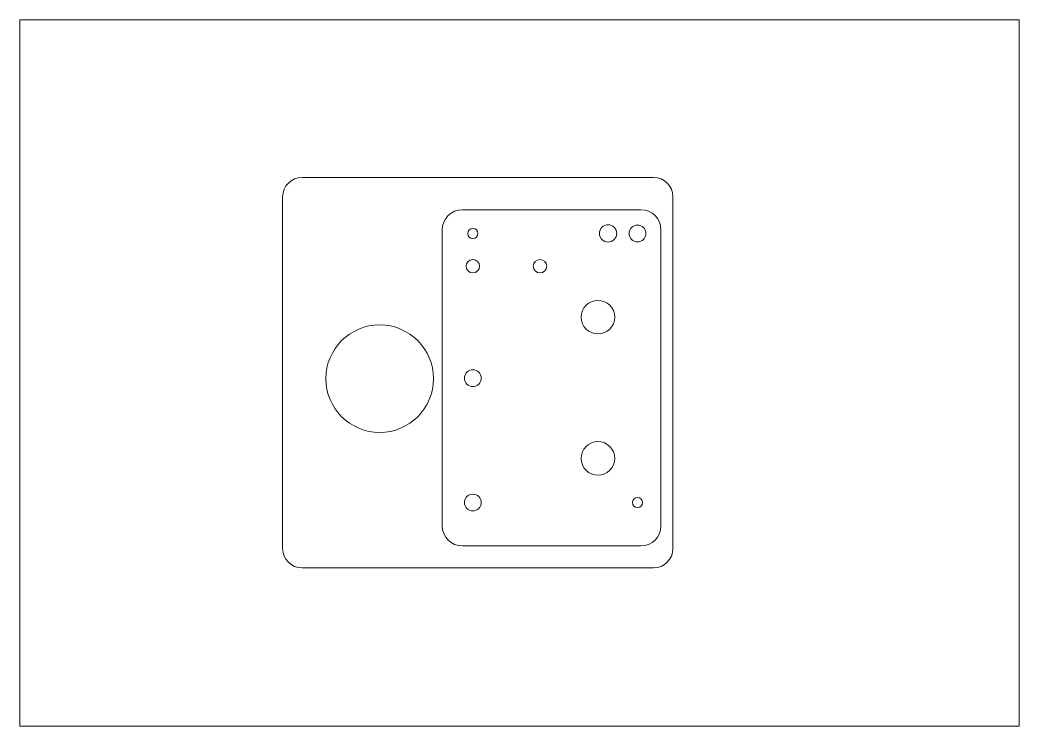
# Paper-space layout 'Layout1' of a CAD drawing. Header units: millimetres. Extents: x 0 to 297, y 0 to 210.
# The model-space entities are those that its viewports show. They can reach past a viewport. Long polylines and large blocks are cut down to what shows.
import ezdxf

# ---------------------------------------------------------------- set-up
doc = ezdxf.new("R2010")
doc.units = ezdxf.units.MM

msp = doc.modelspace()

# ---------------------------------------------------------------- linework, layer by layer
at = {"color": 18, "linetype": 'Continuous', "lineweight": 18, "true_color": 0x000000}
for points in [[(184.56, 153.51), (131.56, 153.51)], [(125.55, 147.5), (125.55, 59.53)], [(190.57, 59.53), (190.57, 147.5)], [(184.56, 53.52), (131.56, 53.52)]]:
    msp.add_lwpolyline(points, dxfattribs=at)
at = {"color": 18, "linetype": 'Continuous', "lineweight": 5, "true_color": 0x000000}
msp.add_open_spline([(194.15, 157.32), (194.15, 157.32), (194.15, 52.79), (194.15, 52.79), (194.15, 49.6), (191.56, 47.01), (188.37, 47.01), (188.37, 47.01), (83.88, 47.01), (83.88, 47.01), (80.69, 47.01), (78.09, 49.6), (78.09, 52.79), (78.09, 52.79), (78.09, 157.32), (78.09, 157.32), (78.09, 160.51), (80.69, 163.11), (83.88, 163.11), (83.88, 163.11), (188.37, 163.11), (188.37, 163.11), (191.56, 163.11), (194.15, 160.51), (194.15, 157.32)], degree=3, knots=[0, 0, 0, 0, 1, 1, 1, 2, 2, 2, 3, 3, 3, 4, 4, 4, 5, 5, 5, 6, 6, 6, 7, 7, 7, 8, 8, 8, 8], dxfattribs=at)
at = {"color": 18, "linetype": 'Continuous', "lineweight": 18, "true_color": 0x000000}
for points in [[(125.55, 147.5), (125.55, 150.82), (128.24, 153.51), (131.56, 153.51)], [(184.56, 153.51), (187.88, 153.51), (190.57, 150.82), (190.57, 147.5)], [(131.56, 53.52), (128.24, 53.52), (125.55, 56.21), (125.55, 59.53)], [(190.57, 59.53), (190.57, 56.21), (187.88, 53.52), (184.56, 53.52)]]:
    msp.add_open_spline(points, degree=3, dxfattribs=at)
at = {"color": 18, "linetype": 'Continuous', "lineweight": 9, "true_color": 0x000000}
for points in [[(177.45, 146.44), (177.45, 145.01), (176.29, 143.86), (174.86, 143.86), (173.44, 143.86), (172.28, 145.01), (172.28, 146.44), (172.28, 147.86), (173.44, 149.02), (174.86, 149.02), (176.29, 149.02), (177.45, 147.86), (177.45, 146.44)], [(186.09, 146.44), (186.09, 147.82), (184.97, 148.94), (183.59, 148.94), (182.21, 148.94), (181.09, 147.82), (181.09, 146.44), (181.09, 145.06), (182.21, 143.94), (183.59, 143.94), (184.97, 143.94), (186.09, 145.06), (186.09, 146.44)], [(136.15, 146.44), (136.15, 145.61), (135.48, 144.94), (134.65, 144.94), (133.82, 144.94), (133.15, 145.61), (133.15, 146.44), (133.15, 147.27), (133.82, 147.94), (134.65, 147.94), (135.48, 147.94), (136.15, 147.27), (136.15, 146.44)], [(136.65, 136.7), (136.65, 135.6), (135.75, 134.7), (134.65, 134.7), (133.54, 134.7), (132.65, 135.6), (132.65, 136.7), (132.65, 137.81), (133.54, 138.7), (134.65, 138.7), (135.75, 138.7), (136.65, 137.81), (136.65, 136.7)], [(156.63, 136.7), (156.63, 135.6), (155.73, 134.7), (154.63, 134.7), (153.53, 134.7), (152.63, 135.6), (152.63, 136.7), (152.63, 137.81), (153.53, 138.7), (154.63, 138.7), (155.73, 138.7), (156.63, 137.81), (156.63, 136.7)], [(185.09, 66.43), (185.09, 65.6), (184.41, 64.93), (183.59, 64.93), (182.76, 64.93), (182.09, 65.6), (182.09, 66.43), (182.09, 67.26), (182.76, 67.93), (183.59, 67.93), (184.41, 67.93), (185.09, 67.26), (185.09, 66.43)]]:
    msp.add_open_spline(points, degree=3, knots=[0, 0, 0, 0, 1, 1, 1, 2, 2, 2, 3, 3, 3, 4, 4, 4, 4], dxfattribs=at)
at = {"color": 18, "linetype": 'Continuous', "lineweight": 15, "true_color": 0x000000}
for points in [[(171.83, 126.55), (174.59, 126.55), (176.83, 124.31), (176.83, 121.55), (176.83, 118.79), (174.59, 116.55), (171.83, 116.55), (169.07, 116.55), (166.83, 118.79), (166.83, 121.55), (166.83, 124.31), (169.07, 126.55), (171.83, 126.55)], [(137.15, 103.43), (137.15, 104.81), (136.03, 105.93), (134.65, 105.93), (133.27, 105.93), (132.15, 104.81), (132.15, 103.43), (132.15, 102.05), (133.27, 100.93), (134.65, 100.93), (136.03, 100.93), (137.15, 102.05), (137.15, 103.43)], [(171.83, 84.55), (174.59, 84.55), (176.83, 82.31), (176.83, 79.55), (176.83, 76.79), (174.59, 74.55), (171.83, 74.55), (169.07, 74.55), (166.83, 76.79), (166.83, 79.55), (166.83, 82.31), (169.07, 84.55), (171.83, 84.55)], [(137.15, 66.43), (137.15, 67.81), (136.03, 68.93), (134.65, 68.93), (133.27, 68.93), (132.15, 67.81), (132.15, 66.43), (132.15, 65.05), (133.27, 63.93), (134.65, 63.93), (136.03, 63.93), (137.15, 65.05), (137.15, 66.43)]]:
    msp.add_open_spline(points, degree=3, knots=[0, 0, 0, 0, 1, 1, 1, 2, 2, 2, 3, 3, 3, 4, 4, 4, 4], dxfattribs=at)
at = {"color": 20, "linetype": 'Continuous', "lineweight": 9, "true_color": 0xea3323}
msp.add_open_spline([(106.95, 119.27), (115.78, 119.27), (122.95, 112.1), (122.95, 103.27), (122.95, 94.44), (115.78, 87.27), (106.95, 87.27), (98.12, 87.27), (90.95, 94.44), (90.95, 103.27), (90.95, 112.1), (98.12, 119.27), (106.95, 119.27)], degree=3, knots=[0, 0, 0, 0, 1, 1, 1, 2, 2, 2, 3, 3, 3, 4, 4, 4, 4], dxfattribs=at)

psp = doc.layouts.get("Layout1")

# ---------------------------------------------------------------- viewports
at = {"layer": '0'}
psp.add_viewport(center=(148.52, 104.95), size=(297.04, 209.9028), view_center_point=(148.52, 104.95), view_height=209.9028, dxfattribs=at)

doc.saveas('drawing.dxf')
